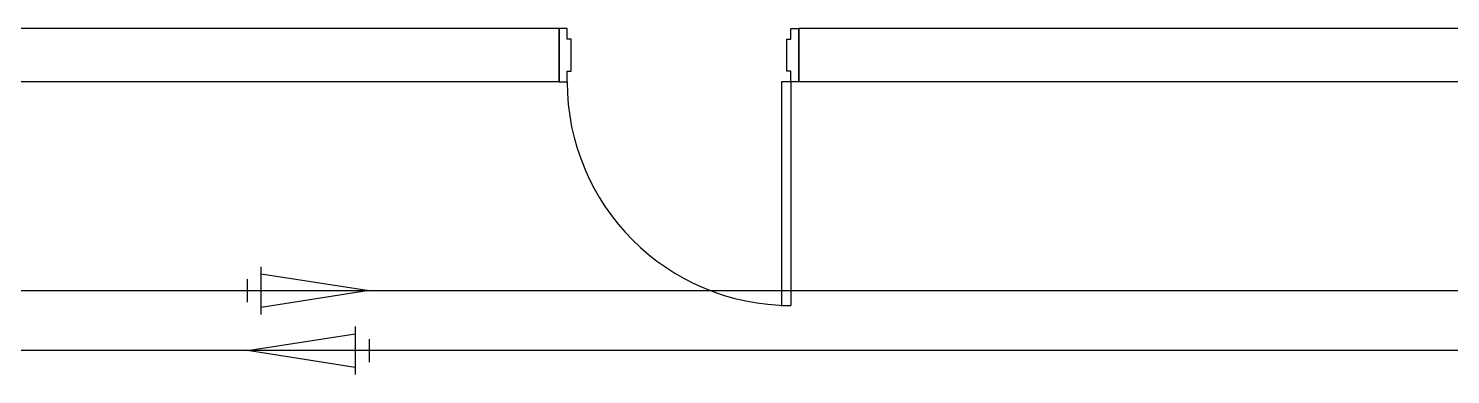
# Model space of a CAD drawing. Header units: millimetres. Extents: x 83956 to 461956, y 36707 to 125807.
# Drawn here: x 104145 to 109484, y 51035 to 52334 of the extents above; entities that cross this region are included whole.
import ezdxf

# ---------------------------------------------------------------- set-up
doc = ezdxf.new("R2010")
doc.units = ezdxf.units.MM
doc.header["$LTSCALE"] = 100
doc.header["$MEASUREMENT"] = 0
doc.layers.get('0').update_dxf_attribs({"linetype": 'CONTINUOUS'})
doc.layers.add('ARCH', color=9, linetype='CONTINUOUS')
doc.layers.add('PIPE', color=3, linetype='CONTINUOUS')

# ---------------------------------------------------------------- blocks, each defined once
blk = doc.blocks.new('jy_ex_60')
at = {"color": 2}
for p, q in [((-2.356, 0.84), (3.046, 0)), ((3.046, 0), (-2.356, -0.84))]:
    blk.add_line(p, q, dxfattribs=at)
for points in [[(-2.356, -1.2), (-2.356, 1.2)], [(-3.046, -0.576), (-3.046, 0.576)]]:
    blk.add_lwpolyline(points, dxfattribs=at)

msp = doc.modelspace()

# ---------------------------------------------------------------- linework, layer by layer
at = {"layer": 'ARCH'}
for p, q in [((106137.5, 52334.3), (101143.3, 52334.3)), ((106137.5, 52134.3), (106137.5, 52334.3)), ((106167.5, 52334.3), (106137.5, 52334.3)), ((106137.5, 52334.3), (106137.5, 52134.3)), ((106167.5, 52294.3), (106167.5, 52334.3)), ((107007.5, 52294.3), (107007.5, 52334.3)), ((107007.5, 52334.3), (107037.5, 52334.3)), ((110295.3, 52334.3), (107037.5, 52334.3)), ((107037.5, 52134.3), (107037.5, 52334.3)), ((107037.5, 52334.3), (107037.5, 52134.3)), ((106182.5, 52294.3), (106167.5, 52294.3)), ((106182.5, 52174.3), (106182.5, 52294.3)), ((106992.5, 52174.3), (106992.5, 52294.3)), ((106992.5, 52294.3), (107007.5, 52294.3)), ((106167.5, 52134.3), (106167.5, 52174.3)), ((106167.5, 52174.3), (106182.5, 52174.3)), ((107007.5, 52174.3), (106992.5, 52174.3)), ((107007.5, 52134.3), (107007.5, 52174.3)), ((106137.5, 52134.3), (101143.3, 52134.3)), ((106137.5, 52134.3), (106167.5, 52134.3)), ((107007.5, 52134.3), (106972.5, 52134.3)), ((106972.5, 52134.3), (106972.5, 51294.3)), ((107007.5, 52134.3), (107007.5, 51294.3)), ((107037.5, 52134.3), (107007.5, 52134.3)), ((110495.3, 52134.3), (107037.5, 52134.3)), ((106972.5, 51294.3), (107007.5, 51294.3))]:
    msp.add_line(p, q, dxfattribs=at)
msp.add_arc((107007.5, 52134.3), 840, 180, 270, dxfattribs=at)
at = {"layer": 'PIPE', "ltscale": 2}
msp.add_line((101799.1, 51350), (111691.1, 51350), dxfattribs=at)
at = {"layer": 'PIPE', "color": 4, "ltscale": 2}
msp.add_line((116169.8, 51125), (101512.5, 51125), dxfattribs=at)

# ---------------------------------------------------------------- block references
at = {"layer": 'PIPE', "ltscale": 2, "xscale": 75, "yscale": 75, "zscale": 75}
msp.add_blockref('jy_ex_60', (105195.5, 51350), dxfattribs=at)
at = {"layer": 'PIPE', "ltscale": 2, "xscale": 75, "yscale": 75, "zscale": 75, "rotation": 180}
msp.add_blockref('jy_ex_60', (105195.5, 51125), dxfattribs=at)

doc.saveas('drawing.dxf')
